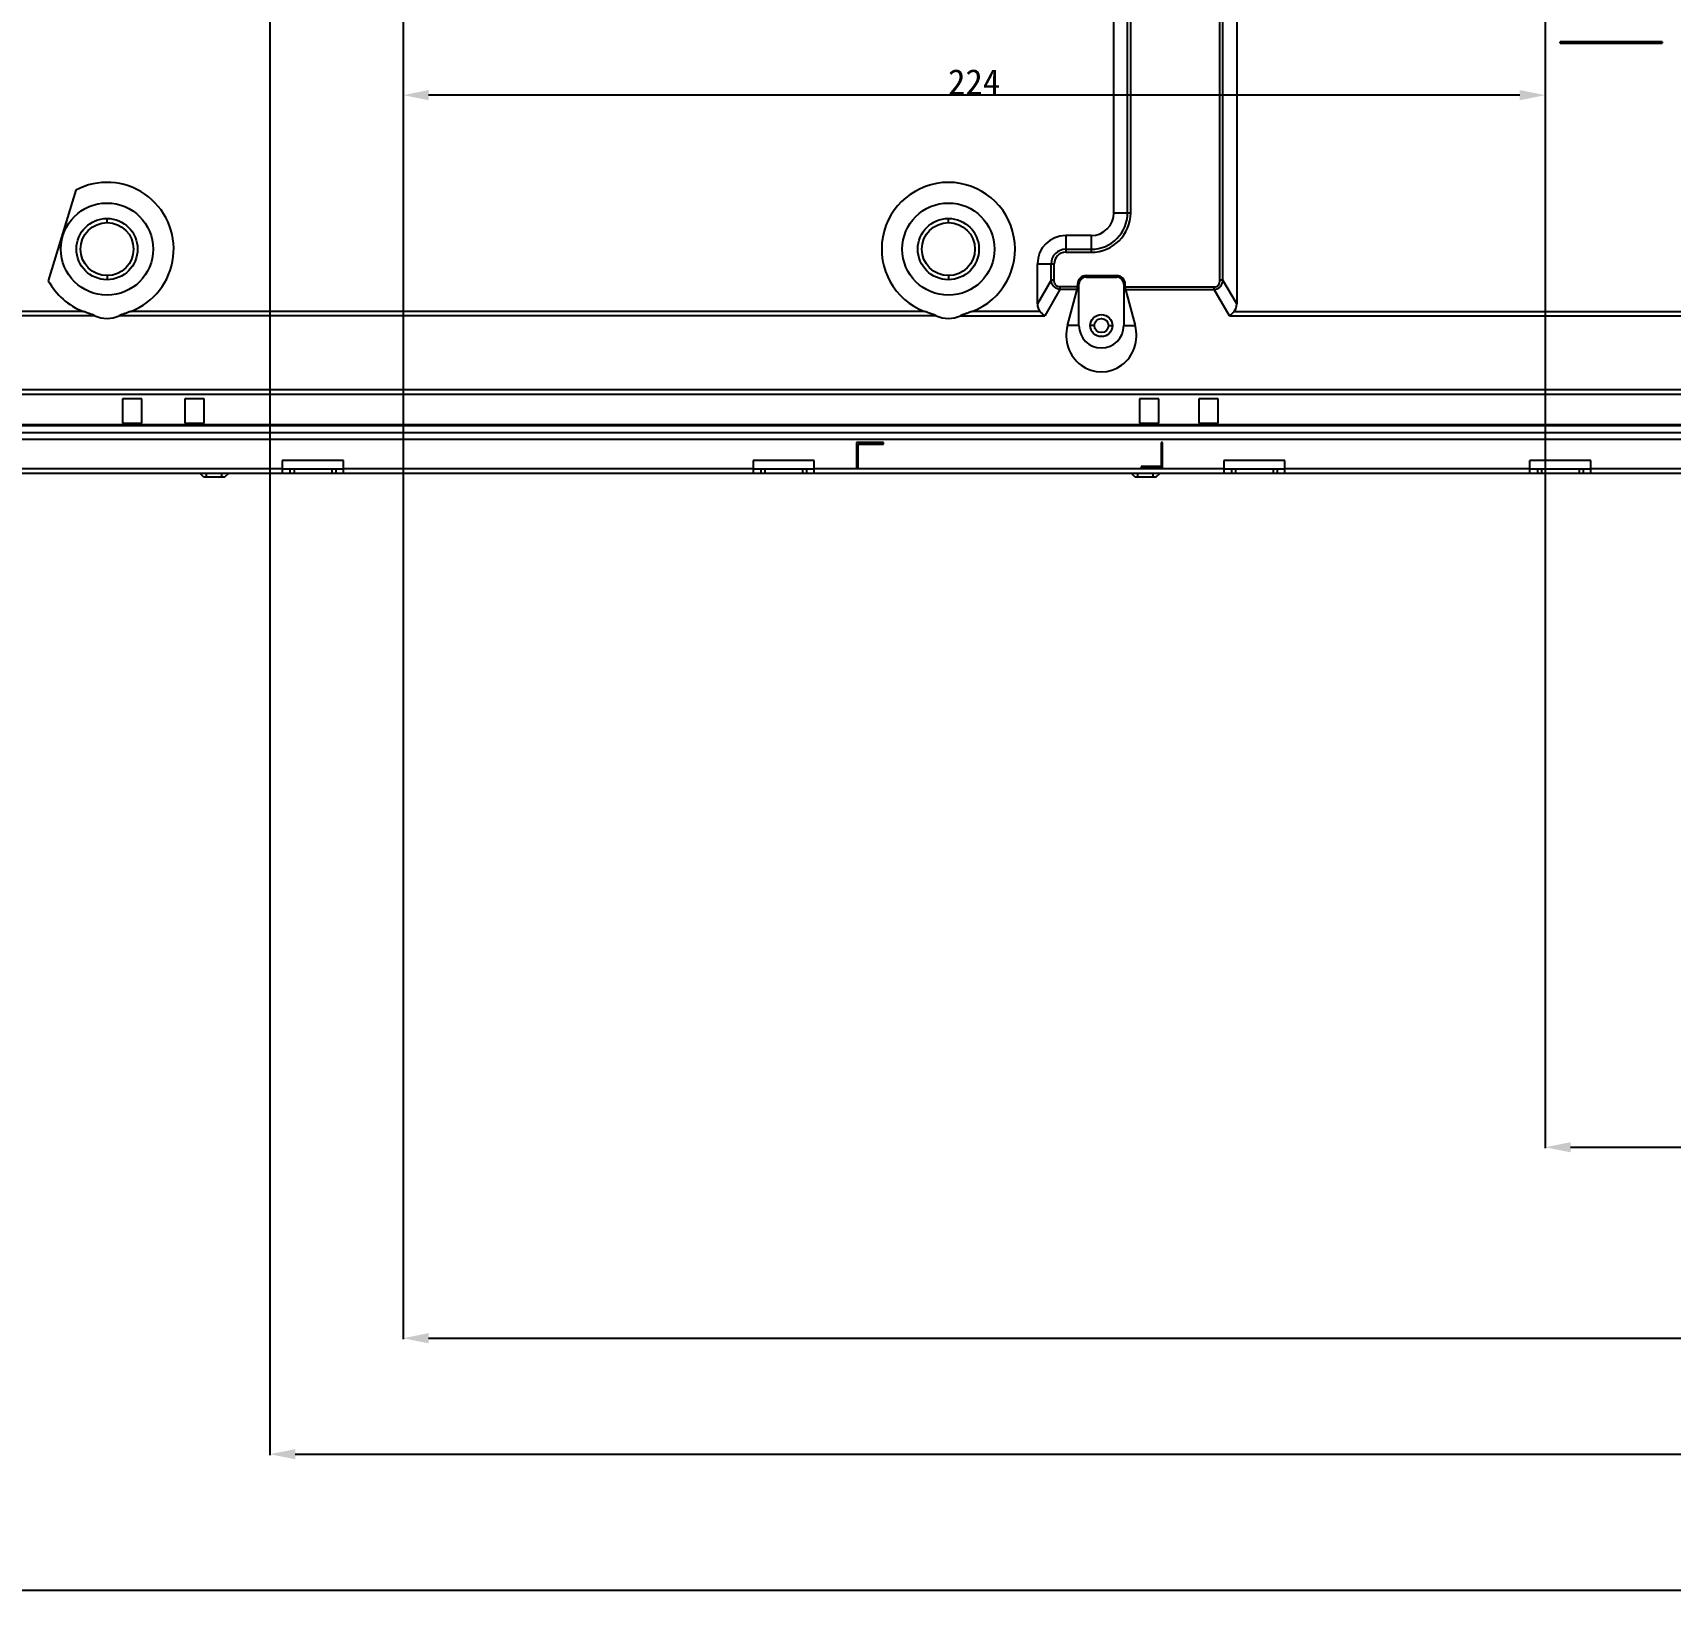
# Model space of a CAD drawing. Header units: millimetres. Extents: x 2012 to 4072, y 216 to 1572.
# Drawn here: x 2509 to 2830.1, y 215.8 to 522.2 of the extents above; entities that cross this region are included whole.
import ezdxf

# ---------------------------------------------------------------- set-up
doc = ezdxf.new("R2010")
doc.units = ezdxf.units.MM
doc.header["$LTSCALE"] = 46.255
doc.header["$PDMODE"] = 3
doc.header["$PDSIZE"] = 0.3125
doc.layers.get('0').update_dxf_attribs({"linetype": 'CONTINUOUS'})
doc.layers.get('Defpoints').update_dxf_attribs({"linetype": 'CONTINUOUS'})
doc.styles.get("Standard").update_dxf_attribs({"font": 'simfang.ttf'})
doc.dimstyles.new('DIMSTYLE_1', dxfattribs={"dimtxt": 5, "dimasz": 5, "dimexe": 0.18, "dimexo": 0.0625, "dimgap": 0.09, "dimtad": 1, "dimdec": 1, "dimdsep": 46, "dimtxsty": 'Standard', "dimblk": '_FILLED', "dimcen": 0.09, "dimclrt": 5, "dimadec": 0, "dimazin": 0, "dimtp": 0.5, "dimtm": 0.5, "dimtfac": 1, "dimtdec": 1, "dimtofl": 0, "dimtmove": 0, "dimatfit": 3, "dimldrblk": '_FILLED', "dimfxl": 1, "dimtolj": 1, "dimarcsym": 0})

# ---------------------------------------------------------------- blocks, each defined once
blk = doc.blocks.new('_FILLED')
at = {"color": 0, "linetype": 'ByBlock'}
blk.add_solid([(0, 0), (-1, 0.2), (-1, -0.2)], dxfattribs=at)
blk = doc.blocks.new('*D169')
at = {"color": 0, "lineweight": -2, "transparency": 16777216}
for p, q in [((2805.62, 527.34), (2805.62, 303.45)), ((3374.74, 527.27), (3374.74, 303.45)), ((2810.62, 303.63), (3369.74, 303.63))]:
    blk.add_line(p, q, dxfattribs=at)
at = {"layer": 'Defpoints', "color": 0, "transparency": 16777216}
for p in [(2805.62, 527.4), (3374.74, 527.34), (3374.74, 303.63)]:
    blk.add_point(p, dxfattribs=at)
at = {"color": 0, "lineweight": -2, "transparency": 16777216, "xscale": 5, "yscale": 5, "zscale": 5, "rotation": 180}
blk.add_blockref('_FILLED', (2805.62, 303.63), dxfattribs=at)
at = {"color": 0, "lineweight": -2, "transparency": 16777216, "xscale": 5, "yscale": 5, "zscale": 5}
blk.add_blockref('_FILLED', (3374.74, 303.63), dxfattribs=at)
at = {"color": 5, "transparency": 16777216, "insert": (3086.09, 306.27), "char_height": 5, "attachment_point": 5}
blk.add_mtext('\\A1;569.1', dxfattribs=at)
blk = doc.blocks.new('*D170')
at = {"color": 0, "lineweight": -2, "transparency": 16777216}
for p, q in [((2581.66, 527.34), (2581.66, 266)), ((3374.74, 527.34), (3374.74, 266)), ((2586.66, 266.18), (3369.74, 266.18))]:
    blk.add_line(p, q, dxfattribs=at)
at = {"layer": 'Defpoints', "color": 0, "transparency": 16777216}
for p in [(2581.66, 527.4), (3374.74, 527.4), (3374.74, 266.18)]:
    blk.add_point(p, dxfattribs=at)
at = {"color": 0, "lineweight": -2, "transparency": 16777216, "xscale": 5, "yscale": 5, "zscale": 5, "rotation": 180}
blk.add_blockref('_FILLED', (2581.66, 266.18), dxfattribs=at)
at = {"color": 0, "lineweight": -2, "transparency": 16777216, "xscale": 5, "yscale": 5, "zscale": 5}
blk.add_blockref('_FILLED', (3374.74, 266.18), dxfattribs=at)
at = {"color": 5, "transparency": 16777216, "insert": (2978.2, 268.81), "char_height": 5, "attachment_point": 5}
blk.add_mtext('\\A1;793.1', dxfattribs=at)
blk = doc.blocks.new('*D171')
at = {"color": 0, "lineweight": -2, "transparency": 16777216}
for p, q in [((2555.49, 527.34), (2555.49, 243.26)), ((3374.74, 527.34), (3374.74, 243.26)), ((2560.49, 243.44), (3369.74, 243.44))]:
    blk.add_line(p, q, dxfattribs=at)
at = {"layer": 'Defpoints', "color": 0, "transparency": 16777216}
for p in [(2555.49, 527.4), (3374.74, 527.4), (3374.74, 243.44)]:
    blk.add_point(p, dxfattribs=at)
at = {"color": 0, "lineweight": -2, "transparency": 16777216, "xscale": 5, "yscale": 5, "zscale": 5, "rotation": 180}
blk.add_blockref('_FILLED', (2555.49, 243.44), dxfattribs=at)
at = {"color": 0, "lineweight": -2, "transparency": 16777216, "xscale": 5, "yscale": 5, "zscale": 5}
blk.add_blockref('_FILLED', (3374.74, 243.44), dxfattribs=at)
at = {"color": 5, "transparency": 16777216, "insert": (2965.12, 246.08), "char_height": 5, "attachment_point": 5}
blk.add_mtext('\\A1;819.3', dxfattribs=at)
blk = doc.blocks.new('*D172')
at = {"color": 0, "lineweight": -2, "transparency": 16777216}
for p, q in [((3374.74, 532.34), (3374.74, 216.6)), ((2497.69, 527.34), (2497.69, 216.6)), ((2502.69, 216.78), (3369.74, 216.78))]:
    blk.add_line(p, q, dxfattribs=at)
at = {"layer": 'Defpoints', "color": 0, "transparency": 16777216}
for p in [(3374.74, 532.4), (2497.69, 527.4), (3374.74, 216.78)]:
    blk.add_point(p, dxfattribs=at)
at = {"color": 0, "lineweight": -2, "transparency": 16777216, "xscale": 5, "yscale": 5, "zscale": 5, "rotation": 180}
blk.add_blockref('_FILLED', (2497.69, 216.78), dxfattribs=at)
at = {"color": 0, "lineweight": -2, "transparency": 16777216, "xscale": 5, "yscale": 5, "zscale": 5}
blk.add_blockref('_FILLED', (3374.74, 216.78), dxfattribs=at)
at = {"color": 5, "transparency": 16777216, "insert": (2936.22, 219.4), "char_height": 5, "attachment_point": 5}
blk.add_mtext('\\A1;877', dxfattribs=at)
blk = doc.blocks.new('*D180')
at = {"color": 0, "lineweight": -2, "transparency": 16777216}
for p, q in [((2581.66, 522.34), (2581.66, 509.76)), ((2805.62, 522.34), (2805.62, 509.76)), ((2800.62, 509.94), (2586.66, 509.94))]:
    blk.add_line(p, q, dxfattribs=at)
at = {"layer": 'Defpoints', "color": 0, "transparency": 16777216}
for p in [(2581.66, 522.4), (2805.62, 522.4), (2581.66, 509.94)]:
    blk.add_point(p, dxfattribs=at)
at = {"color": 0, "lineweight": -2, "transparency": 16777216, "xscale": 5, "yscale": 5, "zscale": 5, "rotation": 180}
blk.add_blockref('_FILLED', (2581.66, 509.94), dxfattribs=at)
at = {"color": 0, "lineweight": -2, "transparency": 16777216, "xscale": 5, "yscale": 5, "zscale": 5}
blk.add_blockref('_FILLED', (2805.62, 509.94), dxfattribs=at)
at = {"color": 5, "transparency": 16777216, "insert": (2693.64, 512.53), "char_height": 5, "attachment_point": 5}
blk.add_mtext('\\A1;224', dxfattribs=at)

msp = doc.modelspace()

# ---------------------------------------------------------------- linework, layer by layer
at = {"color": 7, "linetype": 'Continuous'}
for p, q in [((2721.05, 486.87), (2721.05, 723.47)), ((2723.74, 486.87), (2723.74, 701.82)), ((2724.34, 486.87), (2724.34, 700.79)), ((2741.84, 473.69), (2741.84, 565.07)), ((2742.44, 473.69), (2742.44, 565.07)), ((2745.13, 562.38), (2745.13, 469.04)), ((2808.59, 520.4), (2828.59, 520.4)), ((2808.59, 520.1), (2808.59, 520.4)), ((2828.59, 520.4), (2808.59, 520.4)), ((2808.59, 520.4), (2808.59, 520.1)), ((2828.59, 520.4), (2828.59, 520.1)), ((2828.59, 520.1), (2828.59, 520.4)), ((2828.59, 520.1), (2808.59, 520.1)), ((2808.59, 520.1), (2828.59, 520.1)), ((2517.48, 491.32), (2512.07, 473.55)), ((2523.59, 484.95), (2523.59, 485.75)), ((2688.59, 484.95), (2688.59, 485.75)), ((2721.05, 486.87), (2724.34, 486.87)), ((2716.59, 482.41), (2711.59, 482.41)), ((2711.59, 482.41), (2711.59, 479.12)), ((2716.59, 482.41), (2716.59, 479.12)), ((2711.59, 479.73), (2716.59, 479.73)), ((2711.59, 479.12), (2716.59, 479.12)), ((2706.05, 476.87), (2709.34, 476.87)), ((2706.05, 469.04), (2706.05, 476.87)), ((2708.74, 473.69), (2708.74, 476.87)), ((2709.34, 473.69), (2709.34, 476.87)), ((2523.59, 474.55), (2523.59, 473.75)), ((2688.59, 474.55), (2688.59, 473.75)), ((2708.74, 473.69), (2706.05, 469.04)), ((2709.34, 473.69), (2708.74, 473.69)), ((2713.91, 472.32), (2710.46, 472.32)), ((2710.46, 472.32), (2710.46, 471.83)), ((2714.2, 472.87), (2713.91, 472.87)), ((2713.91, 472.87), (2713.91, 472.32)), ((2714.2, 464.75), (2714.2, 472.87)), ((2715.59, 474.55), (2721.59, 474.55)), ((2715.59, 474.26), (2715.59, 474.55)), ((2715.59, 474.26), (2721.59, 474.26)), ((2721.59, 474.26), (2721.59, 474.55)), ((2722.98, 472.87), (2723.27, 472.87)), ((2722.98, 472.87), (2722.98, 464.75)), ((2723.27, 472.32), (2723.27, 472.87)), ((2723.27, 472.32), (2740.72, 472.32)), ((2740.72, 471.83), (2740.72, 472.32)), ((2742.44, 473.69), (2741.84, 473.69)), ((2745.13, 469.04), (2742.44, 473.69)), ((2710.46, 471.83), (2707.49, 466.68)), ((2713.85, 471.83), (2710.46, 471.83)), ((2711.96, 464.75), (2713.85, 471.83)), ((2723.33, 471.83), (2740.72, 471.83)), ((2723.33, 471.83), (2725.22, 464.75)), ((2743.69, 466.68), (2740.72, 471.83)), ((2521.22, 466.68), (2503.38, 466.68)), ((2518.93, 467.53), (2504.62, 467.53)), ((2686.22, 466.68), (2525.96, 466.68)), ((2683.93, 467.53), (2528.25, 467.53)), ((2690.96, 466.68), (2707.49, 466.68)), ((2706.55, 467.53), (2693.25, 467.53)), ((2743.69, 466.68), (2893.49, 466.68)), ((2744.63, 467.53), (2892.55, 467.53)), ((2714.2, 464.75), (2711.96, 464.75)), ((2717.22, 464.75), (2716.42, 464.75)), ((2719.97, 464.75), (2720.77, 464.75)), ((2722.98, 464.75), (2725.22, 464.75)), ((2273.5, 452.21), (3363.68, 452.21)), ((2273.5, 451.29), (3363.68, 451.29)), ((2526.63, 450.4), (2526.63, 445.6)), ((2530.43, 450.4), (2526.63, 450.4)), ((2530.43, 445.6), (2530.43, 450.4)), ((2538.83, 450.4), (2538.83, 445.6)), ((2542.63, 450.4), (2538.83, 450.4)), ((2542.63, 445.6), (2542.63, 450.4)), ((2729.87, 450.4), (2726.07, 450.4)), ((2726.07, 450.4), (2726.07, 445.6)), ((2729.87, 445.6), (2729.87, 450.4)), ((2741.47, 450.4), (2737.67, 450.4)), ((2737.67, 450.4), (2737.67, 445.6)), ((2741.47, 445.6), (2741.47, 450.4)), ((3363.62, 445.31), (2273.56, 445.31)), ((3363.62, 445.12), (2273.56, 445.12)), ((3363.45, 443.71), (2273.73, 443.71)), ((2526.63, 445.6), (2530.43, 445.6)), ((2538.83, 445.6), (2542.63, 445.6)), ((2726.07, 445.6), (2729.87, 445.6)), ((2737.67, 445.6), (2741.47, 445.6)), ((3364.58, 442.44), (2272.6, 442.44)), ((2675.89, 441.8), (2670.59, 441.8)), ((2670.59, 441.8), (2670.59, 436.8)), ((2670.89, 441.5), (2675.89, 441.5)), ((2670.89, 436.8), (2670.89, 441.5)), ((2675.89, 441.5), (2675.89, 441.8)), ((2730.59, 441.8), (2730.29, 441.8)), ((2730.29, 441.8), (2730.29, 437.1)), ((2730.59, 436.8), (2730.59, 441.8)), ((2569.96, 438.29), (2557.96, 438.29)), ((2557.96, 438.29), (2557.96, 435.84)), ((2569.96, 438.29), (2557.96, 438.29)), ((2557.96, 438.29), (2557.96, 435.84)), ((2569.96, 435.84), (2569.96, 438.29)), ((2569.96, 435.84), (2569.96, 438.29)), ((2662.28, 438.29), (2650.28, 438.29)), ((2650.28, 438.29), (2650.28, 435.84)), ((2662.28, 438.29), (2650.28, 438.29)), ((2650.28, 438.29), (2650.28, 435.84)), ((2662.28, 435.84), (2662.28, 438.29)), ((2662.28, 435.84), (2662.28, 438.29)), ((2670.59, 436.8), (2670.89, 436.8)), ((2730.29, 437.1), (2726.39, 437.1)), ((2726.39, 437.1), (2726.39, 436.8)), ((2726.39, 436.8), (2730.59, 436.8)), ((2754.59, 438.29), (2742.59, 438.29)), ((2742.59, 438.29), (2742.59, 435.84)), ((2754.59, 438.29), (2742.59, 438.29)), ((2742.59, 438.29), (2742.59, 435.84)), ((2754.59, 435.84), (2754.59, 438.29)), ((2754.59, 435.84), (2754.59, 438.29)), ((2814.59, 438.29), (2802.59, 438.29)), ((2802.59, 435.84), (2802.59, 438.29)), ((2814.59, 438.29), (2802.59, 438.29)), ((2802.59, 435.84), (2802.59, 438.29)), ((2814.59, 435.84), (2814.59, 438.29)), ((2814.59, 435.84), (2814.59, 438.29)), ((2274.94, 435.84), (3362.44, 435.84)), ((2557.96, 436.64), (2478.64, 436.64)), ((2542.6, 435.04), (2541.8, 435.84)), ((2546.66, 435.04), (2542.6, 435.04)), ((2543.13, 435.04), (2543.13, 435.84)), ((2546.13, 435.04), (2546.13, 435.84)), ((2546.66, 435.04), (2547.46, 435.84)), ((2557.96, 436.64), (2569.96, 436.64)), ((2557.96, 436.64), (2569.96, 436.64)), ((2559.46, 436.64), (2559.46, 435.84)), ((2559.46, 436.64), (2559.46, 435.84)), ((2560.26, 436.64), (2560.26, 435.84)), ((2560.26, 436.64), (2560.26, 435.84)), ((2567.66, 436.64), (2567.66, 435.84)), ((2567.66, 436.64), (2567.66, 435.84)), ((2568.46, 436.64), (2568.46, 435.84)), ((2568.46, 436.64), (2568.46, 435.84)), ((2650.28, 436.64), (2569.96, 436.64)), ((2650.28, 436.64), (2662.28, 436.64)), ((2650.28, 436.64), (2662.28, 436.64)), ((2651.78, 436.64), (2651.78, 435.84)), ((2651.78, 436.64), (2651.78, 435.84)), ((2652.58, 436.64), (2652.58, 435.84)), ((2652.58, 436.64), (2652.58, 435.84)), ((2659.98, 436.64), (2659.98, 435.84)), ((2659.98, 436.64), (2659.98, 435.84)), ((2660.78, 436.64), (2660.78, 435.84)), ((2660.78, 436.64), (2660.78, 435.84)), ((2742.59, 436.64), (2662.28, 436.64)), ((2725.24, 435.04), (2724.44, 435.84)), ((2729.3, 435.04), (2725.24, 435.04)), ((2725.77, 435.04), (2725.77, 435.84)), ((2728.77, 435.04), (2728.77, 435.84)), ((2729.3, 435.04), (2730.1, 435.84)), ((2742.59, 436.64), (2754.59, 436.64)), ((2742.59, 436.64), (2754.59, 436.64)), ((2744.09, 436.64), (2744.09, 435.84)), ((2744.09, 436.64), (2744.09, 435.84)), ((2744.89, 436.64), (2744.89, 435.84)), ((2744.89, 436.64), (2744.89, 435.84)), ((2752.29, 436.64), (2752.29, 435.84)), ((2752.29, 436.64), (2752.29, 435.84)), ((2753.09, 436.64), (2753.09, 435.84)), ((2753.09, 436.64), (2753.09, 435.84)), ((2802.59, 436.64), (2754.59, 436.64)), ((2802.59, 436.64), (2814.59, 436.64)), ((2802.59, 436.64), (2814.59, 436.64)), ((2804.09, 436.64), (2804.09, 435.84)), ((2804.09, 436.64), (2804.09, 435.84)), ((2804.89, 436.64), (2804.89, 435.84)), ((2804.89, 436.64), (2804.89, 435.84)), ((2812.29, 436.64), (2812.29, 435.84)), ((2812.29, 436.64), (2812.29, 435.84)), ((2813.09, 436.64), (2813.09, 435.84)), ((2813.09, 436.64), (2813.09, 435.84)), ((2882.59, 436.64), (2814.59, 436.64))]:
    msp.add_line(p, q, dxfattribs=at)
for centre, radius in [((2523.59, 479.75), 9.04), ((2688.59, 479.75), 9.04), ((2523.59, 479.75), 6), ((2523.59, 479.75), 5.2), ((2523.59, 479.75), 5.2), ((2688.59, 479.75), 6), ((2688.59, 479.75), 5.2), ((2718.59, 464.75), 2.17), ((2718.59, 464.75), 1.38)]:
    msp.add_circle(centre, radius, dxfattribs=at)
for centre, radius, start, end in [((2523.59, 479.75), 13.08, 290.886, 117.8297), ((2688.59, 479.75), 13.08, 290.886, 249.114), ((2716.59, 486.87), 7.75, 270, 0), ((2716.59, 486.87), 7.15, 270, 0), ((2716.59, 486.87), 4.46, 270, 0), ((2711.59, 476.87), 5.54, 90, 180), ((2711.59, 476.87), 2.85, 90, 180), ((2711.59, 476.87), 2.25, 90, 180), ((2523.59, 479.75), 13.08, 208.2946, 249.114), ((2715.59, 472.87), 1.68, 90, 180), ((2715.59, 472.87), 1.39, 90, 180), ((2721.59, 472.87), 1.68, 0, 90), ((2721.59, 472.87), 1.39, 0, 90), ((2718.59, 464.75), 4.39, 180, 0)]:
    msp.add_arc(centre, radius, start, end, dxfattribs=at)
for centre, major_axis, ratio, start_param, end_param in [((2713.72, 472.32), (0, 0.7), 0.267949, -2.356194, -1.570796), ((2723.46, 472.32), (0, 0.7), 0.267949, -4.712389, -3.926991), ((2708.59, 470.14), (1.68, 2.91), 0.654654, 2.293531, 2.929889), ((2742.59, 470.14), (1.68, -2.91), 0.654654, 0.211703, 0.848062), ((2523.59, 474.78), (0, 8.61), 0.816497, -3.486188, -2.796997), ((2688.59, 474.78), (0, 8.61), 0.816497, -3.486188, -2.796997), ((2718.59, 462.83), (0, 7.15), 0.963433, 1.299533, 4.983653)]:
    msp.add_ellipse(centre, major_axis=major_axis, ratio=ratio, start_param=start_param, end_param=end_param, dxfattribs=at)
for points, knots in [([(2710.46, 471.83), (2710.23, 471.85), (2709.78, 471.97), (2709.22, 472.4), (2708.86, 473.01), (2708.76, 473.47), (2708.74, 473.69)], [0, 0, 0, 0, 0.250448, 0.501035, 0.750999, 1, 1, 1, 1]), ([(2710.46, 472.32), (2710.3, 472.32), (2710.05, 472.38), (2709.77, 472.56), (2709.55, 472.81), (2709.38, 473.2), (2709.34, 473.53), (2709.34, 473.69)], [0, 0, 0, 0, 0.249008, 0.374322, 0.499681, 0.749508, 1, 1, 1, 1]), ([(2740.72, 472.32), (2740.88, 472.32), (2741.14, 472.38), (2741.41, 472.56), (2741.63, 472.81), (2741.8, 473.2), (2741.84, 473.53), (2741.84, 473.69)], [0, 0, 0, 0, 0.249008, 0.374321, 0.499679, 0.749505, 1, 1, 1, 1]), ([(2740.72, 471.83), (2740.95, 471.85), (2741.41, 471.97), (2741.96, 472.4), (2742.32, 473.01), (2742.42, 473.47), (2742.44, 473.69)], [0, 0, 0, 0, 0.250448, 0.501033, 0.750996, 1, 1, 1, 1]), ([(2521.22, 466.68), (2521.13, 466.72), (2520.94, 466.79), (2520.56, 466.93), (2520.08, 467.1), (2519.51, 467.31), (2519.12, 467.46), (2518.93, 467.53)], [0, 0, 0, 0, 0.12045, 0.243746, 0.493918, 0.746438, 1, 1, 1, 1]), ([(2528.25, 467.53), (2528.06, 467.46), (2527.68, 467.31), (2527.1, 467.1), (2526.62, 466.93), (2526.24, 466.79), (2526.05, 466.72), (2525.96, 466.68)], [0, 0, 0, 0, 0.253562, 0.506082, 0.756254, 0.87955, 1, 1, 1, 1]), ([(2686.22, 466.68), (2686.13, 466.72), (2685.94, 466.79), (2685.56, 466.93), (2685.08, 467.1), (2684.51, 467.31), (2684.12, 467.46), (2683.93, 467.53)], [0, 0, 0, 0, 0.12045, 0.243746, 0.493918, 0.746438, 1, 1, 1, 1]), ([(2693.25, 467.53), (2693.06, 467.46), (2692.68, 467.31), (2692.1, 467.1), (2691.62, 466.93), (2691.24, 466.79), (2691.05, 466.72), (2690.96, 466.68)], [0, 0, 0, 0, 0.253562, 0.506082, 0.756254, 0.87955, 1, 1, 1, 1]), ([(2706.55, 467.53), (2706.7, 467.37), (2706.99, 467.06), (2707.32, 466.79), (2707.49, 466.68)], [0, 0, 0, 0, 0.517417, 1, 1, 1, 1]), ([(2743.69, 466.68), (2743.86, 466.79), (2744.19, 467.06), (2744.49, 467.37), (2744.63, 467.53)], [0, 0, 0, 0, 0.482583, 1, 1, 1, 1])]:
    msp.add_open_spline(points, degree=3, knots=knots, dxfattribs=at)

# ---------------------------------------------------------------- dimensions: what is measured, and where the dimension line sits
at = {"color": 2}
for base, p1, p2, picture, middle in [((3374.7407, 216.7825), (2497.691, 527.3994), (3374.7407, 532.3994), '*D172', (2936.2159, 219.401)), ((3374.74073, 243.4435), (2555.49072, 527.39942), (3374.74073, 527.39942), '*D171', (2965.11572, 246.07636)), ((3374.74, 266.18), (2581.66, 527.4), (3374.74, 527.4), '*D170', (2978.2, 268.81)), ((2581.66, 509.94), (2805.62, 522.4), (2581.66, 522.4), '*D180', (2693.64, 512.53))]:
    dim = msp.add_linear_dim(base=base, p1=p1, p2=p2, dimstyle='DIMSTYLE_1', dxfattribs=at)
    dim.commit()
    dim.dimension.update_dxf_attribs({"geometry": picture, "text_midpoint": middle})
dim = msp.add_linear_dim(base=(3374.74, 303.63), p1=(2805.62, 527.4), p2=(3374.74, 527.34), dimstyle='DIMSTYLE_1', dxfattribs=at)
dim.commit()
dim.dimension.update_dxf_attribs({"geometry": '*D169', "text_midpoint": (3086.09, 303.63), "dimtype": 160})

doc.saveas('drawing.dxf')
